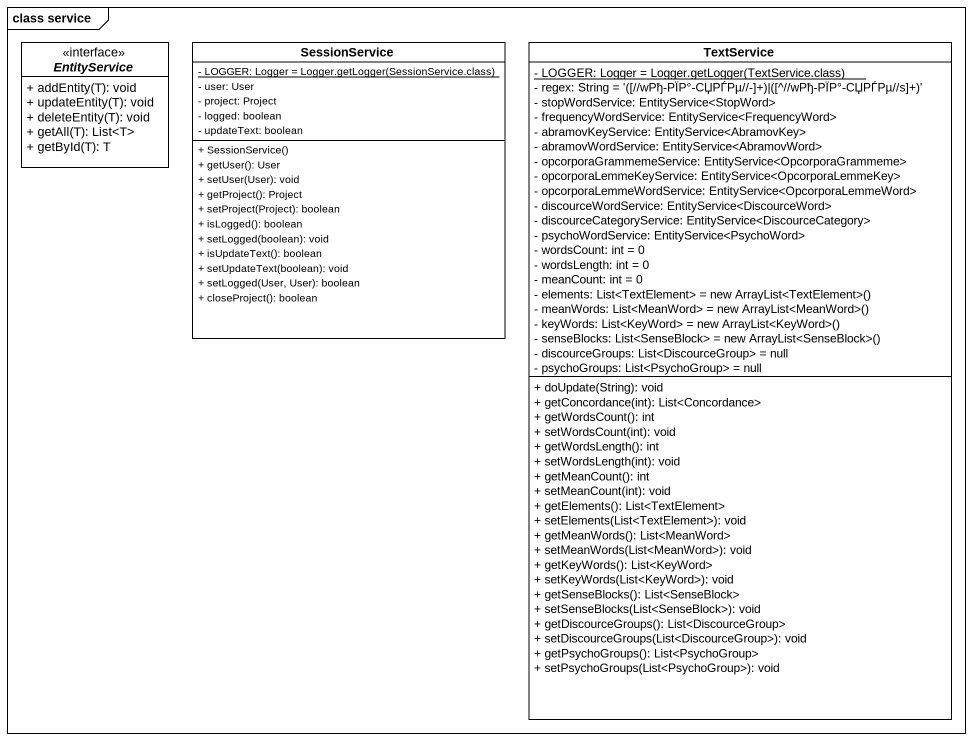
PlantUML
@startuml
mainframe class service
hide circle
hide empty members
skinparam classAttributeIconSize 0
interface EntityService <<interface>> {
  + addEntity(T): void
  + updateEntity(T): void
  + deleteEntity(T): void
  + getAll(T): List<T>
  + getById(T): T
}
class SessionService {
  {static} {field} - LOGGER: Logger = Logger.getLogger(SessionService.class)
  - user: User
  - project: Project
  - logged: boolean
  - updateText: boolean
  + SessionService()
  + getUser(): User
  + setUser(User): void
  + getProject(): Project
  + setProject(Project): boolean
  + isLogged(): boolean
  + setLogged(boolean): void
  + isUpdateText(): boolean
  + setUpdateText(boolean): void
  + setLogged(User, User): boolean
  + closeProject(): boolean
}
class TextService {
  {static} {field} - LOGGER: Logger = Logger.getLogger(TextService.class)
  {field} - regex: String = '([~//wРђ-РЇР°-СЏРЃРµ~//-]+)|([^~//wРђ-РЇР°-СЏРЃРµ~//s]+)'
  - stopWordService: EntityService<StopWord>
  - frequencyWordService: EntityService<FrequencyWord>
  - abramovKeyService: EntityService<AbramovKey>
  - abramovWordService: EntityService<AbramovWord>
  - opcorporaGrammemeService: EntityService<OpcorporaGrammeme>
  - opcorporaLemmeKeyService: EntityService<OpcorporaLemmeKey>
  - opcorporaLemmeWordService: EntityService<OpcorporaLemmeWord>
  - discourceWordService: EntityService<DiscourceWord>
  - discourceCategoryService: EntityService<DiscourceCategory>
  - psychoWordService: EntityService<PsychoWord>
  - wordsCount: int = 0
  - wordsLength: int = 0
  - meanCount: int = 0
  {field} - elements: List<TextElement> = new ArrayList<TextElement>()
  {field} - meanWords: List<MeanWord> = new ArrayList<MeanWord>()
  {field} - keyWords: List<KeyWord> = new ArrayList<KeyWord>()
  {field} - senseBlocks: List<SenseBlock> = new ArrayList<SenseBlock>()
  - discourceGroups: List<DiscourceGroup> = null
  - psychoGroups: List<PsychoGroup> = null
  + doUpdate(String): void
  + getConcordance(int): List<Concordance>
  + getWordsCount(): int
  + setWordsCount(int): void
  + getWordsLength(): int
  + setWordsLength(int): void
  + getMeanCount(): int
  + setMeanCount(int): void
  + getElements(): List<TextElement>
  + setElements(List<TextElement>): void
  + getMeanWords(): List<MeanWord>
  + setMeanWords(List<MeanWord>): void
  + getKeyWords(): List<KeyWord>
  + setKeyWords(List<KeyWord>): void
  + getSenseBlocks(): List<SenseBlock>
  + setSenseBlocks(List<SenseBlock>): void
  + getDiscourceGroups(): List<DiscourceGroup>
  + setDiscourceGroups(List<DiscourceGroup>): void
  + getPsychoGroups(): List<PsychoGroup>
  + setPsychoGroups(List<PsychoGroup>): void
}
@enduml
